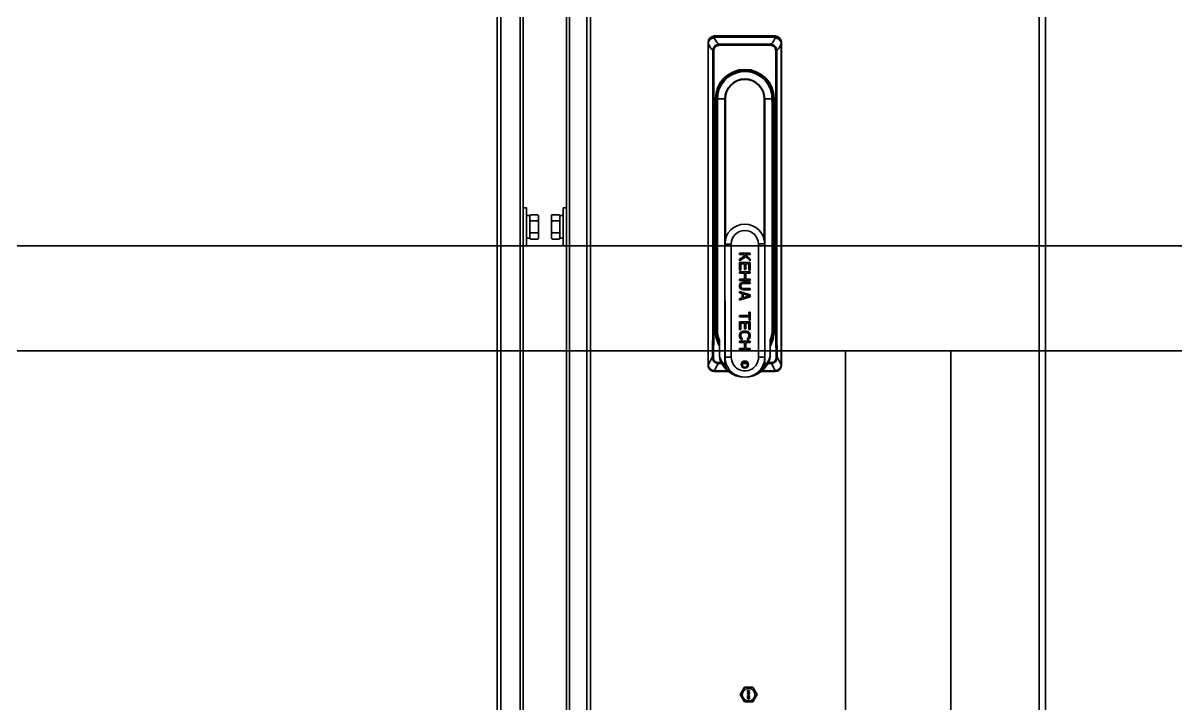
# Model space of a CAD drawing. Header units: millimetres. Extents: x 32496 to 166256, y 3504 to 23939.
# Drawn here: x 73539 to 74087, y 13066 to 13390 of the extents above; entities that cross this region are included whole.
import ezdxf

# ---------------------------------------------------------------- set-up
doc = ezdxf.new("R2010")
doc.units = ezdxf.units.MM
doc.layers.get('0').update_dxf_attribs({"lineweight": 35})

# ---------------------------------------------------------------- blocks, each defined once
blk = doc.blocks.new('DRGTJHYTHRTTR')
at = {"color": 7, "linetype": 'Continuous'}
for p, q in [((60371.04, -49682.69), (46149.04, -49682.69)), ((60371.04, -49732.69), (53249.04, -49732.69)), ((56009.04, -50285.69), (56009.04, -49732.69)), ((56059.04, -50285.69), (56059.04, -49732.69))]:
    blk.add_line(p, q, dxfattribs=at)
blk = doc.blocks.new('8-1250')
at = {"linetype": 'Continuous'}
for p, q in [((975.87, -32157.29), (975.87, -34666.29)), ((978.87, -32157.29), (978.87, -34666.29)), ((718.17, -34566.29), (718.17, -32553.29)), ((719.87, -32553.29), (719.87, -34566.29)), ((760.87, -34566.29), (760.87, -32553.29)), ((762.57, -32553.29), (762.57, -34566.29)), ((729.17, -34566.29), (729.17, -33570.79)), ((730.57, -33570.79), (730.57, -33675.66)), ((751.17, -33675.64), (751.17, -33570.79)), ((752.57, -33570.79), (752.57, -34566.29)), ((821.52, -33587.44), (850.37, -33587.44)), ((821.52, -33587.44), (821.52, -33587.98)), ((850.37, -33587.98), (821.52, -33587.98)), ((821.52, -33587.98), (821.52, -33588.34)), ((850.37, -33587.98), (850.37, -33587.44)), ((850.37, -33588.35), (850.37, -33587.98)), ((818.52, -33590.44), (818.52, -33590.86)), ((818.6, -33590.86), (818.52, -33590.86)), ((818.52, -33743.99), (818.52, -33590.86)), ((818.6, -33590.86), (818.6, -33743.99)), ((821.25, -33594.33), (820.76, -33594.33)), ((820.76, -33721.54), (820.76, -33594.33)), ((821.25, -33594.33), (821.25, -33721.54)), ((823.74, -33591.39), (848.16, -33591.39)), ((823.74, -33591.39), (823.74, -33591.88)), ((848.16, -33591.88), (823.74, -33591.88)), ((848.16, -33591.88), (848.16, -33591.39)), ((851.14, -33594.33), (850.65, -33594.33)), ((850.65, -33721.54), (850.65, -33594.33)), ((851.14, -33594.33), (851.14, -33721.54)), ((853.37, -33590.86), (853.29, -33590.86)), ((853.29, -33743.99), (853.29, -33590.86)), ((853.37, -33590.86), (853.37, -33590.44)), ((853.37, -33590.86), (853.37, -33743.99)), ((848.79, -33615.29), (848.79, -33617.34)), ((821.95, -33617.38), (822.45, -33617.41)), ((822.45, -33617.48), (821.95, -33617.48)), ((821.95, -33721.54), (821.95, -33617.48)), ((821.96, -33617.19), (822.46, -33617.2)), ((822.45, -33617.48), (822.45, -33721.54)), ((822.92, -33617.76), (822.92, -33617.76)), ((822.96, -33617.75), (822.95, -33617.75)), ((822.96, -33620.25), (822.96, -33620.14)), ((824.02, -33617.34), (822.97, -33617.34)), ((822.97, -33617.47), (822.97, -33617.34)), ((822.97, -33617.54), (822.97, -33617.47)), ((822.97, -33617.57), (822.97, -33617.47)), ((822.97, -33617.47), (822.97, -33617.54)), ((822.97, -33617.54), (822.97, -33617.57)), ((822.97, -33617.54), (822.97, -33617.57)), ((822.97, -33617.57), (822.97, -33617.54)), ((822.97, -33617.54), (822.97, -33618.03)), ((822.97, -33618.04), (822.97, -33617.57)), ((822.97, -33618.03), (822.97, -33618.74)), ((822.97, -33618.63), (822.97, -33618.04)), ((826.48, -33617.34), (824.02, -33617.34)), ((826.7, -33617.34), (826.48, -33617.34)), ((826.48, -33744.12), (826.48, -33617.34)), ((826.7, -33617.34), (826.7, -33684.54)), ((845.42, -33617.34), (845.2, -33617.34)), ((845.2, -33684.54), (845.2, -33617.34)), ((848.79, -33617.34), (845.42, -33617.34)), ((845.42, -33617.34), (845.42, -33713.66)), ((848.93, -33619.28), (848.93, -33619.28)), ((848.94, -33620.47), (848.93, -33619.28)), ((848.93, -33619.39), (848.93, -33619.28)), ((849.44, -33617.2), (849.94, -33617.19)), ((849.95, -33617.38), (849.45, -33617.41)), ((849.95, -33617.48), (849.45, -33617.48)), ((849.45, -33721.54), (849.45, -33617.48)), ((849.95, -33617.48), (849.95, -33721.54)), ((822.95, -33622.67), (822.95, -33622.68)), ((822.95, -33623.13), (822.95, -33623.12)), ((822.95, -33623.13), (822.95, -33727.34)), ((848.95, -33622.67), (848.95, -33622.68)), ((848.95, -33623.12), (848.95, -33727.34)), ((848.95, -33623.12), (848.95, -33623.12)), ((730.57, -33669.29), (732.17, -33669.29)), ((732.17, -33687.29), (732.17, -33669.29)), ((751.17, -33669.29), (749.57, -33669.29)), ((749.57, -33669.29), (749.57, -33687.29)), ((730.57, -33675.66), (730.57, -33680.92)), ((732.17, -33672.94), (733.77, -33672.94)), ((733.77, -33672.82), (734.07, -33672.52)), ((733.77, -33683.76), (733.77, -33672.82)), ((734.07, -33672.52), (737.47, -33672.52)), ((734.07, -33675.4), (737.47, -33675.4)), ((737.77, -33672.82), (737.47, -33672.52)), ((737.77, -33683.76), (737.77, -33672.82)), ((743.97, -33672.82), (744.24, -33672.54)), ((743.97, -33683.76), (743.97, -33672.82)), ((744.27, -33672.52), (744.24, -33672.54)), ((747.67, -33672.52), (744.27, -33672.52)), ((747.67, -33675.36), (744.27, -33675.36)), ((747.67, -33672.52), (747.7, -33672.54)), ((747.97, -33672.82), (747.7, -33672.54)), ((747.97, -33683.76), (747.97, -33672.82)), ((749.57, -33672.94), (747.97, -33672.94)), ((751.17, -33680.91), (751.17, -33675.64)), ((730.57, -33680.92), (730.57, -33925.66)), ((734.07, -33681.18), (737.47, -33681.18)), ((747.67, -33681.13), (744.27, -33681.13)), ((751.17, -33925.64), (751.17, -33680.91)), ((730.57, -33687.29), (732.17, -33687.29)), ((732.17, -33683.64), (733.77, -33683.64)), ((733.77, -33683.76), (734.07, -33684.06)), ((734.07, -33684.06), (737.47, -33684.06)), ((737.77, -33683.76), (737.47, -33684.06)), ((743.97, -33683.76), (744.24, -33684.03)), ((747.67, -33684.06), (744.27, -33684.06)), ((747.97, -33683.76), (747.7, -33684.03)), ((749.57, -33683.64), (747.97, -33683.64)), ((751.17, -33687.29), (749.57, -33687.29)), ((829.5, -33686.44), (826.5, -33686.45)), ((826.54, -33740.35), (826.5, -33686.45)), ((829.5, -33686.44), (829.54, -33740.34)), ((845.4, -33686.43), (842.4, -33686.43)), ((842.44, -33740.33), (842.4, -33686.43)), ((845.4, -33686.43), (845.44, -33740.33)), ((838.45, -33690.79), (833.45, -33690.79)), ((833.45, -33690.79), (833.45, -33691.4)), ((833.45, -33691.4), (835.16, -33691.4)), ((835.9, -33692.11), (833.46, -33693.63)), ((833.46, -33694.45), (836.43, -33692.62)), ((833.46, -33693.63), (833.46, -33694.45)), ((835.16, -33691.4), (835.9, -33692.11)), ((836.01, -33691.4), (838.45, -33691.4)), ((838.46, -33693.63), (836.01, -33691.4)), ((836.43, -33692.62), (838.46, -33694.44)), ((838.45, -33691.4), (838.45, -33690.79)), ((838.46, -33694.44), (838.46, -33693.63)), ((838.46, -33695.26), (833.46, -33695.26)), ((833.46, -33695.26), (833.46, -33698.91)), ((833.46, -33698.91), (834.1, -33698.91)), ((834.1, -33695.87), (835.8, -33695.87)), ((834.1, -33698.91), (834.1, -33695.87)), ((835.8, -33695.87), (835.8, -33698.51)), ((835.8, -33698.51), (836.44, -33698.51)), ((836.44, -33695.87), (837.82, -33695.86)), ((836.44, -33698.51), (836.44, -33695.87)), ((837.82, -33695.86), (837.82, -33698.91)), ((837.82, -33698.91), (838.46, -33698.91)), ((838.46, -33698.91), (838.46, -33695.26)), ((838.46, -33699.72), (833.46, -33699.73)), ((833.46, -33699.73), (833.46, -33700.34)), ((833.46, -33700.34), (835.8, -33700.33)), ((835.8, -33703.18), (833.46, -33703.18)), ((833.46, -33703.18), (833.46, -33703.79)), ((833.46, -33703.79), (838.46, -33703.78)), ((834.64, -33704.7), (834.21, -33704.91)), ((835.17, -33704.6), (834.64, -33704.7)), ((838.46, -33704.6), (835.17, -33704.6)), ((835.8, -33700.33), (835.8, -33703.18)), ((836.44, -33700.33), (838.46, -33700.33)), ((836.44, -33703.18), (836.44, -33700.33)), ((838.46, -33703.18), (836.44, -33703.18)), ((838.46, -33700.33), (838.46, -33699.72)), ((838.46, -33703.78), (838.46, -33703.18)), ((838.47, -33705.21), (838.46, -33704.6)), ((833.57, -33705.72), (833.47, -33706.23)), ((833.47, -33706.23), (833.47, -33706.63)), ((833.47, -33706.63), (833.57, -33707.14)), ((838.47, -33710.69), (833.47, -33709.07)), ((833.47, -33709.07), (833.47, -33709.68)), ((833.47, -33709.68), (834.75, -33710.08)), ((833.78, -33705.31), (833.57, -33705.72)), ((833.57, -33707.14), (833.79, -33707.55)), ((834.21, -33704.91), (833.78, -33705.31)), ((833.79, -33707.55), (834.21, -33707.95)), ((834.1, -33706.23), (834.21, -33705.82)), ((834.1, -33706.63), (834.1, -33706.23)), ((834.21, -33707.04), (834.1, -33706.63)), ((834.21, -33705.82), (834.42, -33705.51)), ((834.42, -33707.34), (834.21, -33707.04)), ((834.21, -33707.95), (834.64, -33708.15)), ((834.42, -33705.51), (834.74, -33705.31)), ((834.74, -33707.54), (834.42, -33707.34)), ((834.64, -33708.15), (835.17, -33708.26)), ((834.74, -33705.31), (835.17, -33705.21)), ((835.17, -33707.65), (834.74, -33707.54)), ((834.75, -33710.08), (834.75, -33712.11)), ((835.17, -33705.21), (838.47, -33705.21)), ((838.47, -33707.64), (835.17, -33707.65)), ((835.17, -33708.26), (838.47, -33708.25)), ((835.17, -33710.18), (838.04, -33711.1)), ((835.17, -33712.01), (835.17, -33710.18)), ((838.47, -33708.25), (838.47, -33707.64)), ((833.47, -33713.13), (838.47, -33711.5)), ((834.75, -33712.11), (833.47, -33712.52)), ((833.47, -33712.52), (833.47, -33713.13)), ((838.04, -33711.1), (835.17, -33712.01)), ((838.47, -33711.5), (838.47, -33710.69)), ((837.95, -33720.44), (833.48, -33720.44)), ((833.48, -33720.44), (833.48, -33721.05)), ((833.48, -33721.05), (837.95, -33721.05)), ((838.48, -33718.81), (837.94, -33718.81)), ((837.94, -33718.81), (837.95, -33720.44)), ((837.95, -33721.05), (837.95, -33722.67)), ((838.48, -33722.67), (838.48, -33718.81)), ((820.76, -33721.54), (821.25, -33721.54)), ((821.25, -33721.54), (821.95, -33721.54)), ((821.95, -33721.54), (822.45, -33721.54)), ((821.95, -33727.86), (821.95, -33721.54)), ((822.45, -33727.84), (822.45, -33721.54)), ((838.48, -33723.48), (833.48, -33723.49)), ((833.48, -33723.49), (833.48, -33727.14)), ((834.12, -33724.1), (835.82, -33724.1)), ((834.12, -33727.14), (834.12, -33724.1)), ((835.82, -33724.1), (835.82, -33726.74)), ((835.82, -33726.74), (836.46, -33726.74)), ((836.46, -33724.1), (837.84, -33724.09)), ((836.46, -33726.74), (836.46, -33724.1)), ((837.84, -33724.09), (837.84, -33727.14)), ((837.95, -33722.67), (838.48, -33722.67)), ((838.48, -33727.14), (838.48, -33723.48)), ((849.45, -33721.54), (849.95, -33721.54)), ((849.45, -33721.54), (849.45, -33727.84)), ((849.95, -33721.54), (850.65, -33721.54)), ((849.95, -33721.54), (849.95, -33727.86)), ((850.65, -33721.54), (851.14, -33721.54)), ((822.45, -33727.84), (822.98, -33727.84)), ((833.48, -33727.14), (834.12, -33727.14)), ((833.59, -33729.07), (833.48, -33729.58)), ((833.48, -33729.58), (833.48, -33730.5)), ((833.48, -33730.5), (833.59, -33731)), ((833.8, -33728.67), (833.59, -33729.07)), ((833.59, -33731), (833.8, -33731.41)), ((834.23, -33728.26), (833.8, -33728.67)), ((833.8, -33731.41), (834.23, -33731.81)), ((834.12, -33729.58), (834.23, -33729.17)), ((834.12, -33730.49), (834.12, -33729.58)), ((834.23, -33730.9), (834.12, -33730.49)), ((834.65, -33728.06), (834.23, -33728.26)), ((834.23, -33729.17), (834.44, -33728.87)), ((834.44, -33731.21), (834.23, -33730.9)), ((834.23, -33731.81), (834.76, -33731.92)), ((834.44, -33728.87), (834.76, -33728.67)), ((834.76, -33731.31), (834.44, -33731.21)), ((835.18, -33727.96), (834.65, -33728.06)), ((834.76, -33728.67), (835.19, -33728.56)), ((834.76, -33731.92), (834.76, -33731.31)), ((836.78, -33727.95), (835.18, -33727.96)), ((835.19, -33728.56), (836.78, -33728.56)), ((837.31, -33728.06), (836.78, -33727.95)), ((836.78, -33728.56), (837.21, -33728.66)), ((837.21, -33728.66), (837.53, -33728.87)), ((837.53, -33731.2), (837.21, -33731.3)), ((837.21, -33731.3), (837.21, -33731.91)), ((837.21, -33731.91), (837.74, -33731.81)), ((837.74, -33728.26), (837.31, -33728.06)), ((837.53, -33728.87), (837.74, -33729.17)), ((837.74, -33730.9), (837.53, -33731.2)), ((838.16, -33728.66), (837.74, -33728.26)), ((837.74, -33729.17), (837.85, -33729.58)), ((837.85, -33730.49), (837.74, -33730.9)), ((837.74, -33731.81), (838.17, -33731.41)), ((837.84, -33727.14), (838.48, -33727.14)), ((837.85, -33729.58), (837.85, -33730.49)), ((838.38, -33729.07), (838.16, -33728.66)), ((838.17, -33731.41), (838.38, -33731)), ((838.48, -33729.58), (838.38, -33729.07)), ((838.38, -33731), (838.48, -33730.49)), ((838.48, -33730.49), (838.48, -33729.58)), ((848.92, -33727.84), (849.45, -33727.84)), ((848.95, -33727.34), (848.95, -33727.34)), ((823.95, -33740.01), (823.95, -33732.84)), ((838.49, -33732.73), (833.49, -33732.73)), ((833.49, -33732.73), (833.49, -33733.34)), ((833.49, -33733.34), (835.83, -33733.34)), ((835.83, -33736.18), (833.49, -33736.18)), ((833.49, -33736.18), (833.49, -33736.79)), ((833.49, -33736.79), (838.49, -33736.79)), ((835.83, -33733.34), (835.83, -33736.18)), ((836.47, -33733.34), (838.49, -33733.33)), ((836.47, -33736.18), (836.47, -33733.34)), ((838.49, -33736.18), (836.47, -33736.18)), ((838.49, -33733.33), (838.49, -33732.73)), ((838.49, -33736.79), (838.49, -33736.18)), ((847.95, -33732.84), (847.95, -33740.01)), ((820.51, -33740.15), (818.6, -33743.99)), ((824.77, -33742.86), (823.25, -33742.86)), ((823.25, -33742.86), (823.25, -33743.25)), ((826.54, -33740.35), (829.54, -33740.34)), ((826.7, -33741.93), (826.7, -33744.12)), ((836.7, -33742.86), (835.2, -33742.86)), ((842.44, -33740.33), (845.44, -33740.33)), ((845.2, -33744.12), (845.2, -33742.37)), ((845.42, -33740.54), (845.42, -33744.12)), ((848.65, -33742.86), (847.12, -33742.86)), ((847.61, -33741.83), (847.61, -33741.83)), ((848.65, -33743.25), (848.65, -33742.86)), ((853.29, -33743.99), (851.38, -33740.15)), ((818.6, -33743.99), (818.52, -33743.99)), ((818.52, -33743.99), (818.52, -33744.14)), ((821.52, -33746.71), (823.25, -33743.25)), ((821.52, -33746.71), (821.52, -33746.86)), ((821.52, -33746.86), (827.86, -33746.86)), ((821.52, -33746.86), (821.52, -33747.14)), ((828.24, -33747.14), (821.52, -33747.14)), ((824.95, -33743.25), (823.25, -33743.25)), ((826.48, -33744.12), (826.7, -33744.12)), ((837.03, -33743.25), (834.87, -33743.25)), ((850.37, -33747.14), (843.66, -33747.14)), ((843.96, -33746.93), (845.39, -33745.53)), ((843.96, -33746.93), (843.96, -33746.93)), ((844.04, -33746.86), (850.37, -33746.86)), ((845.2, -33744.12), (845.42, -33744.12)), ((845.39, -33745.53), (846.61, -33743.87)), ((848.65, -33743.25), (846.95, -33743.25)), ((848.65, -33743.25), (850.37, -33746.71)), ((850.37, -33746.86), (850.37, -33746.71)), ((850.37, -33747.14), (850.37, -33746.86)), ((853.29, -33743.99), (853.37, -33743.99)), ((853.37, -33744.14), (853.37, -33743.99)), ((833.7, -33900.85), (835.73, -33897.35)), ((835.73, -33904.35), (833.7, -33900.85)), ((839.77, -33897.35), (835.73, -33897.35)), ((837.25, -33898.75), (838.25, -33898.75)), ((837.25, -33898.87), (837.25, -33898.75)), ((838.03, -33898.87), (837.25, -33898.87)), ((838.03, -33898.87), (837.25, -33899.17)), ((837.25, -33899.33), (837.25, -33899.17)), ((837.25, -33899.33), (838.03, -33899.62)), ((837.25, -33899.62), (838.03, -33899.62)), ((837.25, -33899.75), (837.25, -33899.62)), ((838.25, -33899.75), (837.25, -33899.75)), ((837.27, -33900.14), (837.25, -33900.25)), ((837.25, -33900.35), (837.25, -33900.25)), ((837.25, -33900.35), (837.27, -33900.46)), ((837.25, -33901.29), (837.35, -33901.29)), ((837.25, -33902.04), (837.25, -33901.29)), ((837.35, -33902.04), (837.25, -33902.04)), ((837.33, -33900.04), (837.27, -33900.14)), ((837.27, -33900.46), (837.33, -33900.56)), ((837.42, -33899.98), (837.33, -33900.04)), ((837.33, -33900.56), (837.42, -33900.62)), ((837.35, -33899.25), (838.25, -33898.94)), ((838.25, -33899.56), (837.35, -33899.25)), ((837.35, -33900.23), (837.37, -33900.17)), ((837.35, -33900.23), (837.35, -33900.37)), ((837.37, -33900.44), (837.35, -33900.37)), ((837.88, -33901.87), (837.35, -33901.29)), ((837.35, -33901.46), (837.82, -33901.98)), ((837.35, -33901.46), (837.35, -33902.04)), ((837.37, -33900.17), (837.42, -33900.1)), ((837.42, -33900.5), (837.37, -33900.44)), ((837.52, -33899.94), (837.42, -33899.98)), ((837.42, -33900.1), (837.48, -33900.06)), ((837.48, -33900.54), (837.42, -33900.5)), ((837.42, -33900.62), (837.52, -33900.67)), ((837.48, -33900.06), (837.54, -33900.04)), ((837.54, -33900.56), (837.48, -33900.54)), ((837.67, -33899.92), (837.52, -33899.94)), ((837.63, -33900.67), (837.52, -33900.67)), ((837.61, -33900.04), (837.54, -33900.04)), ((837.54, -33900.56), (837.61, -33900.56)), ((837.57, -33900.96), (837.71, -33900.96)), ((837.57, -33901), (837.57, -33900.96)), ((837.71, -33901), (837.57, -33901)), ((837.61, -33900.04), (837.67, -33900.06)), ((837.67, -33900.54), (837.61, -33900.56)), ((837.63, -33900.83), (837.61, -33900.85)), ((837.61, -33900.85), (837.71, -33900.96)), ((837.71, -33901), (837.61, -33901.1)), ((837.61, -33901.1), (837.63, -33901.12)), ((837.63, -33900.67), (837.74, -33900.62)), ((837.76, -33900.96), (837.63, -33900.83)), ((837.63, -33901.12), (837.76, -33901)), ((837.67, -33899.92), (837.82, -33899.92)), ((837.67, -33900.06), (837.71, -33900.1)), ((837.71, -33900.5), (837.67, -33900.54)), ((837.71, -33900.1), (837.76, -33900.17)), ((837.76, -33900.44), (837.71, -33900.5)), ((837.74, -33900.62), (837.8, -33900.56)), ((837.76, -33900.17), (837.78, -33900.23)), ((837.78, -33900.37), (837.76, -33900.44)), ((837.88, -33900.83), (837.76, -33900.96)), ((837.76, -33901), (837.88, -33901.12)), ((837.82, -33900.02), (837.78, -33900.02)), ((837.86, -33900.14), (837.78, -33900.02)), ((837.78, -33900.37), (837.78, -33900.23)), ((837.8, -33900.56), (837.86, -33900.46)), ((837.8, -33900.96), (837.91, -33900.85)), ((837.8, -33900.96), (837.95, -33900.96)), ((837.95, -33901), (837.8, -33901)), ((837.91, -33901.1), (837.8, -33901)), ((837.97, -33899.94), (837.82, -33899.92)), ((837.82, -33900.02), (837.95, -33900.04)), ((837.82, -33901.98), (837.88, -33902.02)), ((837.88, -33900.25), (837.86, -33900.14)), ((837.86, -33900.46), (837.88, -33900.35)), ((837.88, -33900.25), (837.88, -33900.35)), ((837.91, -33900.85), (837.88, -33900.83)), ((837.88, -33901.12), (837.91, -33901.1)), ((837.97, -33901.92), (837.88, -33901.87)), ((837.88, -33902.02), (837.97, -33902.04)), ((837.95, -33900.04), (838.01, -33900.06)), ((837.95, -33900.96), (837.95, -33901)), ((838.08, -33899.98), (837.97, -33899.94)), ((837.97, -33901.92), (838.01, -33901.92)), ((838.01, -33902.04), (837.97, -33902.04)), ((838.01, -33900.06), (838.08, -33900.1)), ((838.08, -33900.48), (838.01, -33900.52)), ((838.01, -33900.62), (838.01, -33900.52)), ((838.01, -33900.62), (838.08, -33900.6)), ((838.1, -33901.33), (838.01, -33901.31)), ((838.01, -33901.42), (838.01, -33901.31)), ((838.01, -33901.42), (838.08, -33901.46)), ((838.08, -33901.87), (838.01, -33901.92)), ((838.01, -33902.04), (838.1, -33902.02)), ((838.16, -33900.04), (838.08, -33899.98)), ((838.08, -33900.1), (838.12, -33900.17)), ((838.12, -33900.42), (838.08, -33900.48)), ((838.08, -33900.6), (838.16, -33900.54)), ((838.08, -33901.46), (838.12, -33901.52)), ((838.12, -33901.81), (838.08, -33901.87)), ((838.18, -33901.42), (838.1, -33901.33)), ((838.1, -33902.02), (838.18, -33901.94)), ((838.12, -33900.17), (838.14, -33900.23)), ((838.14, -33900.35), (838.12, -33900.42)), ((838.12, -33901.52), (838.14, -33901.62)), ((838.14, -33901.71), (838.12, -33901.81)), ((838.14, -33900.35), (838.14, -33900.23)), ((838.14, -33901.71), (838.14, -33901.62)), ((838.22, -33900.14), (838.16, -33900.04)), ((838.16, -33900.54), (838.22, -33900.44)), ((838.22, -33901.5), (838.18, -33901.42)), ((838.18, -33901.94), (838.22, -33901.85)), ((838.25, -33900.25), (838.22, -33900.14)), ((838.22, -33900.44), (838.25, -33900.33)), ((838.25, -33901.64), (838.22, -33901.5)), ((838.22, -33901.85), (838.25, -33901.73)), ((838.25, -33898.75), (838.25, -33898.94)), ((838.25, -33899.56), (838.25, -33899.75)), ((838.25, -33900.25), (838.25, -33900.33)), ((838.25, -33901.64), (838.25, -33901.73)), ((839.77, -33897.35), (841.79, -33900.85)), ((841.79, -33900.85), (839.77, -33904.35)), ((835.73, -33904.35), (839.77, -33904.35)), ((837.27, -33902.46), (837.25, -33902.58)), ((837.25, -33902.58), (837.27, -33902.71)), ((837.33, -33902.35), (837.27, -33902.46)), ((837.27, -33902.71), (837.33, -33902.81)), ((837.39, -33902.29), (837.33, -33902.35)), ((837.33, -33902.81), (837.39, -33902.87)), ((837.35, -33902.58), (837.37, -33902.48)), ((837.37, -33902.69), (837.35, -33902.58)), ((837.37, -33902.48), (837.42, -33902.42)), ((837.42, -33902.75), (837.37, -33902.69)), ((837.48, -33902.25), (837.39, -33902.29)), ((837.39, -33902.87), (837.48, -33902.92)), ((837.42, -33902.42), (837.54, -33902.33)), ((837.54, -33902.83), (837.42, -33902.75)), ((837.54, -33902.23), (837.48, -33902.25)), ((837.48, -33902.92), (837.54, -33902.94)), ((837.65, -33902.21), (837.54, -33902.23)), ((837.54, -33902.33), (837.67, -33902.31)), ((837.67, -33902.85), (837.54, -33902.83)), ((837.54, -33902.94), (837.65, -33902.96)), ((837.65, -33902.21), (837.84, -33902.21)), ((837.84, -33902.96), (837.65, -33902.96)), ((837.82, -33902.31), (837.67, -33902.31)), ((837.67, -33902.85), (837.82, -33902.85)), ((837.82, -33902.31), (837.95, -33902.33)), ((837.95, -33902.83), (837.82, -33902.85)), ((837.95, -33902.23), (837.84, -33902.21)), ((837.84, -33902.96), (837.95, -33902.94)), ((838.01, -33902.25), (837.95, -33902.23)), ((837.95, -33902.33), (838.08, -33902.42)), ((838.08, -33902.75), (837.95, -33902.83)), ((837.95, -33902.94), (838.01, -33902.92)), ((838.1, -33902.29), (838.01, -33902.25)), ((838.01, -33902.92), (838.1, -33902.87)), ((838.08, -33902.42), (838.12, -33902.48)), ((838.12, -33902.69), (838.08, -33902.75)), ((838.16, -33902.35), (838.1, -33902.29)), ((838.1, -33902.87), (838.16, -33902.81)), ((838.12, -33902.48), (838.14, -33902.58)), ((838.14, -33902.58), (838.12, -33902.69)), ((838.22, -33902.46), (838.16, -33902.35)), ((838.16, -33902.81), (838.22, -33902.71)), ((838.25, -33902.58), (838.22, -33902.46)), ((838.22, -33902.71), (838.25, -33902.58))]:
    blk.add_line(p, q, dxfattribs=at)
for points in [[(822.97, -33618.74), (822.97, -33619.09), (822.97, -33619.45), (822.96, -33619.81), (822.96, -33620.18), (822.96, -33620.56), (822.96, -33620.95), (822.95, -33621.73)], [(822.95, -33621.73), (822.95, -33622.13), (822.95, -33622.52), (822.95, -33622.67)], [(848.95, -33622.67), (848.94, -33621.77), (848.94, -33620.47)], [(846.61, -33743.87), (847.5, -33742.13), (847.61, -33741.83)]]:
    blk.add_lwpolyline(points, dxfattribs=at)
for centre, radius in [((835.99, -33743.79), 1.75), ((835.95, -33743.84), 1.25), ((837.75, -33900.85), 3)]:
    blk.add_circle(centre, radius, dxfattribs=at)
for centre, radius, start, end in [((821.52, -33590.44), 3, 90, 180), ((850.37, -33590.44), 3, 0, 90), ((835.95, -33617.34), 13.99, 0.6085, 179.4017), ((835.95, -33617.34), 13.49, 0.6085, 179.4014), ((835.95, -33617.34), 13, 9.073, 183.051), ((835.95, -33617.34), 9.47, 0, 179.9993), ((835.95, -33617.34), 9.25, 0, 180), ((818.95, -33616.94), 3.57, 353.3337, 0.0525), ((853.03, -33616.94), 3.65, 179.9406, 186.5807), ((818.19, -33617.15), 3.77, 356.5269, 359.4018), ((823.57, -33617.48), 1.62, 176.5272, 179.9995), ((818.26, -33617.16), 4.2, 357.5431, 359.491), ((818.26, -33617.16), 4.2, 356.569, 357.5431), ((823.76, -33617.34), 1.31, 183.0386, 185.3383), ((823.61, -33617.48), 1.16, 176.6483, 179.9981), ((818.97, -33616.94), 3.55, 349.9539, 353.3266), ((823.13, -33614.73), 3.04, 266.0189, 266.2111), ((823.47, -33615.95), 2.31, 257.0342, 257.4678), ((847.21, -33617.58), 24.24, 179.4304, 179.7465), ((834.78, -33617.55), 11.81, 178.957, 179.606), ((834.78, -33617.55), 11.81, 179.606, 179.9288), ((834.78, -33617.55), 11.81, 180.097, 181.0455), ((848.64, -33612.04), 5.74, 271.6529, 271.7848), ((853.01, -33616.94), 3.63, 186.5886, 188.2112), ((853, -33616.94), 3.62, 188.211, 189.9246), ((853.77, -33617.16), 4.33, 180.5197, 183.3972), ((848.29, -33617.48), 1.16, 1.3534, 3.3175), ((848.29, -33617.48), 1.16, 359.9988, 1.3535), ((853.84, -33617.15), 3.9, 180.6087, 183.3381), ((848.22, -33617.48), 1.73, 0.0757, 3.515), ((940.72, -33623.12), 117.77, 179.7837, 180.0022), ((731.18, -33623.11), 117.77, 359.9945, 0.2094), ((735.01, -33675.09), 3.56, 39.1364, 39.5013), ((835.95, -33686.44), 9.45, 0.0434, 180.0434), ((835.95, -33686.44), 6.45, 0.0434, 180.0434), ((736.53, -33681.49), 3.56, 219.1364, 219.5008), ((746.79, -33681.47), 3.61, 218.7103, 219.1339), ((748.11, -33680.28), 5.39, 224.1246, 224.5652), ((743.84, -33680.28), 5.38, 315.4348, 315.8754), ((745.16, -33681.47), 3.61, 320.8641, 321.2897), ((835.95, -33727.84), 13.5, 180, 206.9748), ((835.95, -33727.34), 13, 180, 201.6689), ((835.95, -33727.84), 13.5, 332.9765, 0.0002), ((835.95, -33727.84), 13.5, 332.9651, 0.0002), ((835.95, -33727.34), 13, 338.3325, 359.9894), ((835.95, -33737.34), 12.5, 201.0705, 230.1269), ((835.99, -33740.34), 9.45, 180.0434, 0.0434), ((835.99, -33740.34), 6.45, 180.0434, 0.0434), ((835.95, -33737.34), 12.5, 309.8738, 338.9298), ((820.99, -33743.99), 2.47, 180.0115, 186.8252), ((821.52, -33744.14), 3, 180, 270), ((820.99, -33743.99), 2.47, 186.8254, 187.3344), ((821, -33743.99), 2.47, 187.3345, 187.8562), ((835.95, -33737.34), 12.5, 230.1282, 309.8726), ((835.95, -33737.34), 12.2, 230.1665, 250.0186), ((835.95, -33737.34), 12.2, 291.8854, 309.9422), ((850.37, -33744.14), 3, 270, 0), ((850.92, -33743.99), 2.45, 356.554, 0.0012)]:
    blk.add_arc(centre, radius, start, end, dxfattribs=at)
for points, knots in [([(818.52, -33590.44), (818.52, -33590.28), (818.56, -33589.95), (818.8, -33589.32), (819.38, -33588.62), (820.37, -33588.1), (821.13, -33587.98), (821.52, -33587.98)], [0, 0, 0, 0, 0.113034, 0.22817, 0.468864, 0.728208, 1, 1, 1, 1]), ([(818.52, -33590.86), (818.52, -33590.7), (818.56, -33590.36), (818.8, -33589.72), (819.38, -33589.01), (820.37, -33588.47), (821.14, -33588.35), (821.53, -33588.35)], [0, 0, 0, 0, 0.114852, 0.230705, 0.472166, 0.730466, 1, 1, 1, 1]), ([(818.6, -33590.86), (818.65, -33590.55), (818.88, -33589.91), (819.55, -33589.13), (820.46, -33588.57), (821.17, -33588.38), (821.53, -33588.35)], [0, 0, 0, 0, 0.23134, 0.478951, 0.738349, 1, 1, 1, 1]), ([(823.74, -33591.39), (823.52, -33591.28), (823.1, -33590.97), (822.53, -33590.3), (821.99, -33589.41), (821.68, -33588.72), (821.52, -33588.34)], [0, 0, 0, 0, 0.185737, 0.410623, 0.681319, 1, 1, 1, 1]), ([(850.37, -33588.35), (850.22, -33588.72), (849.9, -33589.41), (849.36, -33590.3), (848.8, -33590.97), (848.37, -33591.28), (848.16, -33591.39)], [0, 0, 0, 0, 0.31869, 0.589388, 0.814287, 1, 1, 1, 1]), ([(850.37, -33587.98), (850.76, -33587.98), (851.52, -33588.1), (852.51, -33588.62), (853.1, -33589.32), (853.33, -33589.95), (853.37, -33590.28), (853.37, -33590.44)], [0, 0, 0, 0, 0.271803, 0.53114, 0.771824, 0.88696, 1, 1, 1, 1]), ([(850.37, -33588.35), (850.73, -33588.38), (851.43, -33588.57), (852.34, -33589.13), (853.02, -33589.91), (853.25, -33590.55), (853.29, -33590.86)], [0, 0, 0, 0, 0.261658, 0.521043, 0.768648, 1, 1, 1, 1]), ([(853.37, -33590.86), (853.37, -33590.53), (853.2, -33589.85), (852.52, -33589.01), (851.53, -33588.47), (850.76, -33588.35), (850.37, -33588.35)], [0, 0, 0, 0, 0.229582, 0.47159, 0.730207, 1, 1, 1, 1]), ([(820.76, -33594.33), (820.55, -33594.2), (820.13, -33593.82), (819.58, -33593.06), (819.06, -33592.05), (818.75, -33591.28), (818.6, -33590.86)], [0, 0, 0, 0, 0.17955, 0.403232, 0.676336, 1, 1, 1, 1]), ([(820.76, -33594.33), (820.76, -33593.94), (820.92, -33593.17), (821.58, -33592.19), (822.58, -33591.54), (823.35, -33591.39), (823.74, -33591.39)], [0, 0, 0, 0, 0.250024, 0.500035, 0.750008, 1, 1, 1, 1]), ([(821.25, -33594.33), (821.25, -33594.01), (821.38, -33593.36), (821.93, -33592.54), (822.63, -33592.09), (823.25, -33591.92), (823.58, -33591.88), (823.74, -33591.88)], [0, 0, 0, 0, 0.249666, 0.499316, 0.749095, 0.874547, 1, 1, 1, 1]), ([(848.16, -33591.39), (848.55, -33591.39), (849.32, -33591.54), (850.31, -33592.19), (850.98, -33593.17), (851.14, -33593.94), (851.14, -33594.33)], [0, 0, 0, 0, 0.249996, 0.499947, 0.749986, 1, 1, 1, 1]), ([(848.16, -33591.88), (848.32, -33591.88), (848.65, -33591.92), (849.27, -33592.09), (849.97, -33592.54), (850.52, -33593.36), (850.65, -33594.01), (850.65, -33594.33)], [0, 0, 0, 0, 0.125445, 0.250896, 0.50066, 0.750322, 1, 1, 1, 1]), ([(853.29, -33590.86), (853.14, -33591.28), (852.84, -33592.05), (852.31, -33593.06), (851.77, -33593.82), (851.35, -33594.2), (851.14, -33594.33)], [0, 0, 0, 0, 0.323763, 0.596917, 0.820554, 1, 1, 1, 1]), ([(822.52, -33616.94), (822.51, -33616.96), (822.49, -33617.04), (822.47, -33617.13), (822.46, -33617.2)], [0, 0, 0, 0, 0.258298, 1, 1, 1, 1]), ([(822.96, -33616.46), (822.87, -33616.52), (822.73, -33616.61), (822.59, -33616.79), (822.54, -33616.89), (822.52, -33616.94)], [0, 0, 0, 0, 0.50974, 0.745829, 1, 1, 1, 1]), ([(849.38, -33616.93), (849.33, -33616.81), (849.16, -33616.58), (848.92, -33616.44), (848.79, -33616.38)], [0, 0, 0, 0, 0.473968, 1, 1, 1, 1]), ([(849.44, -33617.2), (849.44, -33617.17), (849.42, -33617.08), (849.4, -33617), (849.38, -33616.93)], [0, 0, 0, 0, 0.243354, 1, 1, 1, 1]), ([(822.95, -33618.2), (822.88, -33618.18), (822.74, -33618.15), (822.57, -33618.06), (822.46, -33617.92), (822.45, -33617.81), (822.45, -33617.75)], [0, 0, 0, 0, 0.313124, 0.560512, 0.771594, 1, 1, 1, 1]), ([(822.51, -33617.65), (822.5, -33617.63), (822.48, -33617.6), (822.47, -33617.57), (822.47, -33617.56)], [0, 0, 0, 0, 0.739998, 1, 1, 1, 1]), ([(822.92, -33617.76), (822.83, -33617.75), (822.69, -33617.74), (822.55, -33617.69), (822.51, -33617.65)], [0, 0, 0, 0, 0.606211, 1, 1, 1, 1]), ([(822.95, -33622.68), (822.95, -33622.48), (822.95, -33621.67), (822.96, -33620.86), (822.96, -33620.25)], [0, 0, 0, 0, 0.245803, 1, 1, 1, 1]), ([(848.93, -33619.28), (848.92, -33619.18), (848.83, -33618.54), (848.79, -33617.89), (848.79, -33617.34)], [0, 0, 0, 0, 0.154088, 1, 1, 1, 1]), ([(849.39, -33617.65), (849.34, -33617.7), (849.13, -33617.76), (848.94, -33617.77), (848.82, -33617.77)], [0, 0, 0, 0, 0.375179, 1, 1, 1, 1]), ([(849.45, -33617.75), (849.45, -33617.81), (849.43, -33617.94), (849.29, -33618.08), (849.08, -33618.17), (848.92, -33618.21), (848.83, -33618.22)], [0, 0, 0, 0, 0.216502, 0.421379, 0.673351, 1, 1, 1, 1]), ([(848.95, -33622.68), (848.95, -33622.41), (848.94, -33621.31), (848.93, -33620.21), (848.93, -33619.39)], [0, 0, 0, 0, 0.245224, 1, 1, 1, 1]), ([(849.43, -33617.56), (849.43, -33617.57), (849.42, -33617.6), (849.4, -33617.63), (849.39, -33617.65)], [0, 0, 0, 0, 0.260199, 1, 1, 1, 1]), ([(733.77, -33672.85), (733.8, -33672.82), (733.89, -33672.7), (733.99, -33672.59), (734.07, -33672.52)], [0, 0, 0, 0, 0.244558, 1, 1, 1, 1]), ([(734.07, -33675.4), (734.05, -33675.38), (733.94, -33675.27), (733.84, -33675.16), (733.77, -33675.07)], [0, 0, 0, 0, 0.255352, 1, 1, 1, 1]), ([(737.76, -33672.83), (737.74, -33672.8), (737.64, -33672.69), (737.55, -33672.59), (737.47, -33672.52)], [0, 0, 0, 0, 0.244878, 1, 1, 1, 1]), ([(737.47, -33675.4), (737.5, -33675.38), (737.6, -33675.27), (737.7, -33675.16), (737.77, -33675.07)], [0, 0, 0, 0, 0.255353, 1, 1, 1, 1]), ([(744.24, -33672.54), (744.22, -33672.57), (744.13, -33672.66), (744.04, -33672.76), (743.97, -33672.84)], [0, 0, 0, 0, 0.255063, 1, 1, 1, 1]), ([(743.97, -33675.03), (744, -33675.06), (744.09, -33675.17), (744.19, -33675.28), (744.27, -33675.36)], [0, 0, 0, 0, 0.244408, 1, 1, 1, 1]), ([(747.97, -33675.03), (747.95, -33675.06), (747.85, -33675.17), (747.75, -33675.28), (747.67, -33675.36)], [0, 0, 0, 0, 0.244408, 1, 1, 1, 1]), ([(747.7, -33672.54), (747.73, -33672.57), (747.82, -33672.66), (747.91, -33672.76), (747.97, -33672.84)], [0, 0, 0, 0, 0.255062, 1, 1, 1, 1]), ([(733.77, -33681.51), (733.8, -33681.48), (733.89, -33681.36), (733.99, -33681.26), (734.07, -33681.18)], [0, 0, 0, 0, 0.244558, 1, 1, 1, 1]), ([(737.77, -33681.51), (737.75, -33681.48), (737.65, -33681.36), (737.55, -33681.26), (737.47, -33681.18)], [0, 0, 0, 0, 0.244558, 1, 1, 1, 1]), ([(744.27, -33681.13), (744.25, -33681.16), (744.14, -33681.27), (744.04, -33681.38), (743.97, -33681.47)], [0, 0, 0, 0, 0.255212, 1, 1, 1, 1]), ([(747.67, -33681.13), (747.7, -33681.16), (747.8, -33681.27), (747.9, -33681.38), (747.97, -33681.47)], [0, 0, 0, 0, 0.255211, 1, 1, 1, 1]), ([(734.07, -33684.06), (734.05, -33684.04), (733.95, -33683.94), (733.85, -33683.83), (733.79, -33683.75)], [0, 0, 0, 0, 0.255041, 1, 1, 1, 1]), ([(737.47, -33684.06), (737.5, -33684.04), (737.6, -33683.93), (737.7, -33683.82), (737.77, -33683.73)], [0, 0, 0, 0, 0.255353, 1, 1, 1, 1]), ([(743.99, -33683.75), (744.01, -33683.77), (744.09, -33683.87), (744.18, -33683.96), (744.24, -33684.03)], [0, 0, 0, 0, 0.245496, 1, 1, 1, 1]), ([(747.96, -33683.75), (747.94, -33683.77), (747.85, -33683.87), (747.77, -33683.96), (747.7, -33684.03)], [0, 0, 0, 0, 0.245497, 1, 1, 1, 1]), ([(820.76, -33721.54), (820.76, -33723.09), (820.74, -33729.3), (820.64, -33735.5), (820.51, -33740.15)], [0, 0, 0, 0, 0.250498, 1, 1, 1, 1]), ([(821, -33740.21), (821.04, -33738.66), (821.19, -33732.44), (821.25, -33726.21), (821.25, -33721.54)], [0, 0, 0, 0, 0.249306, 1, 1, 1, 1]), ([(850.65, -33721.54), (850.65, -33723.1), (850.67, -33729.32), (850.77, -33735.55), (850.9, -33740.21)], [0, 0, 0, 0, 0.250498, 1, 1, 1, 1]), ([(851.38, -33740.15), (851.34, -33738.61), (851.2, -33732.4), (851.14, -33726.2), (851.14, -33721.54)], [0, 0, 0, 0, 0.249306, 1, 1, 1, 1]), ([(821.95, -33727.86), (822.01, -33727.86), (822.1, -33727.86), (822.22, -33727.86), (822.3, -33727.85), (822.36, -33727.85), (822.41, -33727.85), (822.43, -33727.84), (822.45, -33727.84), (822.45, -33727.84)], [0, 0, 0, 0, 0.372646, 0.552135, 0.711252, 0.839056, 0.930249, 0.982498, 1, 1, 1, 1]), ([(823.92, -33735.05), (823.28, -33733.97), (822.29, -33731.63), (821.95, -33729.11), (821.95, -33727.86)], [0, 0, 0, 0, 0.499739, 1, 1, 1, 1]), ([(823.87, -33732.14), (823.89, -33732.19), (823.91, -33732.3), (823.94, -33732.53), (823.95, -33732.72), (823.95, -33732.84)], [0, 0, 0, 0, 0.226682, 0.477616, 1, 1, 1, 1]), ([(847.95, -33732.84), (847.95, -33732.72), (847.96, -33732.53), (847.99, -33732.3), (848.01, -33732.19), (848.03, -33732.14)], [0, 0, 0, 0, 0.522392, 0.773327, 1, 1, 1, 1]), ([(849.95, -33727.86), (849.95, -33729.11), (849.61, -33731.63), (848.62, -33733.97), (847.98, -33735.05)], [0, 0, 0, 0, 0.50024, 1, 1, 1, 1]), ([(849.45, -33727.84), (849.45, -33727.84), (849.47, -33727.84), (849.49, -33727.85), (849.54, -33727.85), (849.6, -33727.85), (849.68, -33727.86), (849.79, -33727.86), (849.89, -33727.86), (849.95, -33727.86)], [0, 0, 0, 0, 0.017557, 0.069853, 0.161078, 0.288896, 0.448003, 0.627463, 1, 1, 1, 1]), ([(823.25, -33743.25), (822.87, -33743.25), (822.1, -33743.07), (821.18, -33742.33), (820.62, -33741.3), (820.51, -33740.53), (820.51, -33740.15)], [0, 0, 0, 0, 0.249886, 0.499522, 0.749578, 1, 1, 1, 1]), ([(820.51, -33740.15), (820.53, -33740.16), (820.59, -33740.17), (820.7, -33740.19), (820.84, -33740.2), (820.95, -33740.21), (821, -33740.21)], [0, 0, 0, 0, 0.133458, 0.365765, 0.67277, 1, 1, 1, 1]), ([(823.25, -33742.86), (822.93, -33742.86), (822.28, -33742.7), (821.63, -33742.17), (821.28, -33741.62), (821.11, -33741.17), (821.02, -33740.69), (821, -33740.37), (821, -33740.21)], [0, 0, 0, 0, 0.249995, 0.499481, 0.624812, 0.749967, 0.874832, 1, 1, 1, 1]), ([(824.29, -33741.83), (824.23, -33741.69), (824.03, -33741.1), (823.95, -33740.48), (823.95, -33740.01)], [0, 0, 0, 0, 0.250506, 1, 1, 1, 1]), ([(823.95, -33740.01), (823.99, -33740.16), (824.18, -33740.71), (824.42, -33741.24), (824.62, -33741.63)], [0, 0, 0, 0, 0.256066, 1, 1, 1, 1]), ([(824.62, -33741.63), (824.74, -33741.86), (825.27, -33742.75), (825.93, -33743.57), (826.48, -33744.12)], [0, 0, 0, 0, 0.247406, 1, 1, 1, 1]), ([(845.42, -33744.12), (845.61, -33743.94), (846.31, -33743.17), (846.92, -33742.31), (847.28, -33741.63)], [0, 0, 0, 0, 0.255088, 1, 1, 1, 1]), ([(847.28, -33741.63), (847.34, -33741.5), (847.6, -33740.98), (847.81, -33740.43), (847.95, -33740.01)], [0, 0, 0, 0, 0.246425, 1, 1, 1, 1]), ([(847.95, -33740.01), (847.95, -33740.17), (847.92, -33740.79), (847.78, -33741.4), (847.61, -33741.83)], [0, 0, 0, 0, 0.25052, 1, 1, 1, 1]), ([(851.38, -33740.15), (851.39, -33740.53), (851.27, -33741.3), (850.72, -33742.33), (849.8, -33743.07), (849.03, -33743.25), (848.65, -33743.25)], [0, 0, 0, 0, 0.250438, 0.50047, 0.750143, 1, 1, 1, 1]), ([(848.65, -33742.86), (848.81, -33742.86), (849.14, -33742.82), (849.75, -33742.59), (850.39, -33742.07), (850.76, -33741.33), (850.88, -33740.69), (850.89, -33740.37), (850.9, -33740.21)], [0, 0, 0, 0, 0.125817, 0.251594, 0.501028, 0.750085, 0.874959, 1, 1, 1, 1]), ([(851.38, -33740.15), (851.36, -33740.16), (851.3, -33740.17), (851.2, -33740.19), (851.05, -33740.2), (850.95, -33740.21), (850.9, -33740.21)], [0, 0, 0, 0, 0.133385, 0.365668, 0.672704, 1, 1, 1, 1]), ([(818.52, -33744.14), (818.52, -33744.49), (818.64, -33745.04), (819.02, -33745.66), (819.52, -33746.22), (820.36, -33746.72), (821.13, -33746.86), (821.52, -33746.86)], [0, 0, 0, 0, 0.238264, 0.360296, 0.484617, 0.739079, 1, 1, 1, 1]), ([(821.52, -33746.71), (821.16, -33746.71), (820.45, -33746.59), (819.51, -33746.08), (818.82, -33745.3), (818.59, -33744.65), (818.55, -33744.33)], [0, 0, 0, 0, 0.260525, 0.515274, 0.761355, 1, 1, 1, 1]), ([(818.6, -33743.99), (818.64, -33744.33), (818.79, -33744.84), (819.17, -33745.44), (819.66, -33745.97), (820.44, -33746.49), (821.16, -33746.68), (821.52, -33746.71)], [0, 0, 0, 0, 0.239432, 0.363554, 0.48989, 0.745401, 1, 1, 1, 1]), ([(827.94, -33746.93), (827.73, -33746.76), (827.34, -33746.37), (826.71, -33745.49), (826.46, -33744.66), (826.48, -33744.12)], [0, 0, 0, 0, 0.251318, 0.50235, 1, 1, 1, 1]), ([(826.7, -33744.12), (826.69, -33744.25), (826.72, -33744.51), (826.82, -33744.87), (826.96, -33745.23), (827.13, -33745.57), (827.34, -33745.89), (827.67, -33746.27), (827.95, -33746.54), (828.14, -33746.71)], [0, 0, 0, 0, 0.124954, 0.250117, 0.375114, 0.500109, 0.625019, 0.750129, 1, 1, 1, 1]), ([(828.14, -33746.71), (828.11, -33746.73), (828.07, -33746.77), (828.02, -33746.83), (827.99, -33746.86), (827.97, -33746.89), (827.96, -33746.91), (827.95, -33746.92), (827.94, -33746.93), (827.94, -33746.93), (827.94, -33746.93), (827.94, -33746.93)], [0, 0, 0, 0, 0.382397, 0.555461, 0.707154, 0.831408, 0.92373, 0.956749, 0.980614, 0.995104, 1, 1, 1, 1]), ([(845.2, -33744.12), (845.2, -33744.25), (845.18, -33744.5), (845.09, -33744.87), (844.94, -33745.22), (844.78, -33745.56), (844.57, -33745.87), (844.24, -33746.26), (843.97, -33746.52), (843.78, -33746.69)], [0, 0, 0, 0, 0.125097, 0.249979, 0.375108, 0.499986, 0.625013, 0.749996, 1, 1, 1, 1]), ([(843.96, -33746.93), (843.97, -33746.93), (843.95, -33746.92), (843.95, -33746.91), (843.93, -33746.89), (843.9, -33746.86), (843.88, -33746.83), (843.83, -33746.77), (843.8, -33746.73), (843.78, -33746.69)], [0, 0, 0, 0, 0.019273, 0.076149, 0.168694, 0.293034, 0.444574, 0.617544, 1, 1, 1, 1]), ([(843.96, -33746.93), (844.17, -33746.76), (844.56, -33746.37), (844.96, -33745.81), (845.19, -33745.32), (845.38, -33744.81), (845.43, -33744.4), (845.42, -33744.12)], [0, 0, 0, 0, 0.25015, 0.499964, 0.625004, 0.750216, 1, 1, 1, 1]), ([(850.37, -33746.71), (850.74, -33746.68), (851.46, -33746.49), (852.23, -33745.97), (852.72, -33745.44), (853.1, -33744.84), (853.26, -33744.33), (853.29, -33743.99)], [0, 0, 0, 0, 0.254851, 0.510426, 0.636725, 0.7608, 1, 1, 1, 1]), ([(853.37, -33744.14), (853.35, -33744.48), (853.2, -33745), (852.82, -33745.59), (852.32, -33746.11), (851.5, -33746.58), (850.75, -33746.71), (850.37, -33746.71)], [0, 0, 0, 0, 0.238421, 0.360597, 0.485026, 0.739475, 1, 1, 1, 1]), ([(850.37, -33746.86), (850.76, -33746.86), (851.54, -33746.72), (852.37, -33746.22), (852.88, -33745.66), (853.25, -33745.04), (853.37, -33744.49), (853.37, -33744.14)], [0, 0, 0, 0, 0.260678, 0.515085, 0.639424, 0.76151, 1, 1, 1, 1])]:
    blk.add_open_spline(points, degree=3, knots=knots, dxfattribs=at)
for points in [[(822.96, -33620.14), (822.97, -33619.63), (822.97, -33619.13), (822.97, -33618.63)], [(733.77, -33676.06), (733.86, -33675.84), (733.96, -33675.62), (734.07, -33675.4)], [(737.77, -33676.06), (737.68, -33675.84), (737.58, -33675.62), (737.47, -33675.4)], [(744.27, -33675.36), (744.16, -33675.57), (744.06, -33675.79), (743.97, -33676.02)], [(747.67, -33675.36), (747.78, -33675.57), (747.88, -33675.79), (747.97, -33676.02)], [(734.07, -33681.18), (733.96, -33680.96), (733.86, -33680.74), (733.77, -33680.52)], [(737.47, -33681.18), (737.58, -33680.96), (737.68, -33680.74), (737.77, -33680.52)], [(743.97, -33680.47), (744.06, -33680.7), (744.16, -33680.92), (744.27, -33681.13)], [(747.97, -33680.47), (747.88, -33680.7), (747.78, -33680.92), (747.67, -33681.13)]]:
    blk.add_open_spline(points, degree=3, dxfattribs=at)

msp = doc.modelspace()

# ---------------------------------------------------------------- block references
at = {"color": 6}
msp.add_blockref('8-1250', (73046.131, 46971.457), dxfattribs=at)
msp.add_blockref('DRGTJHYTHRTTR', (17920.951, 62966.819))

doc.saveas('drawing.dxf')
